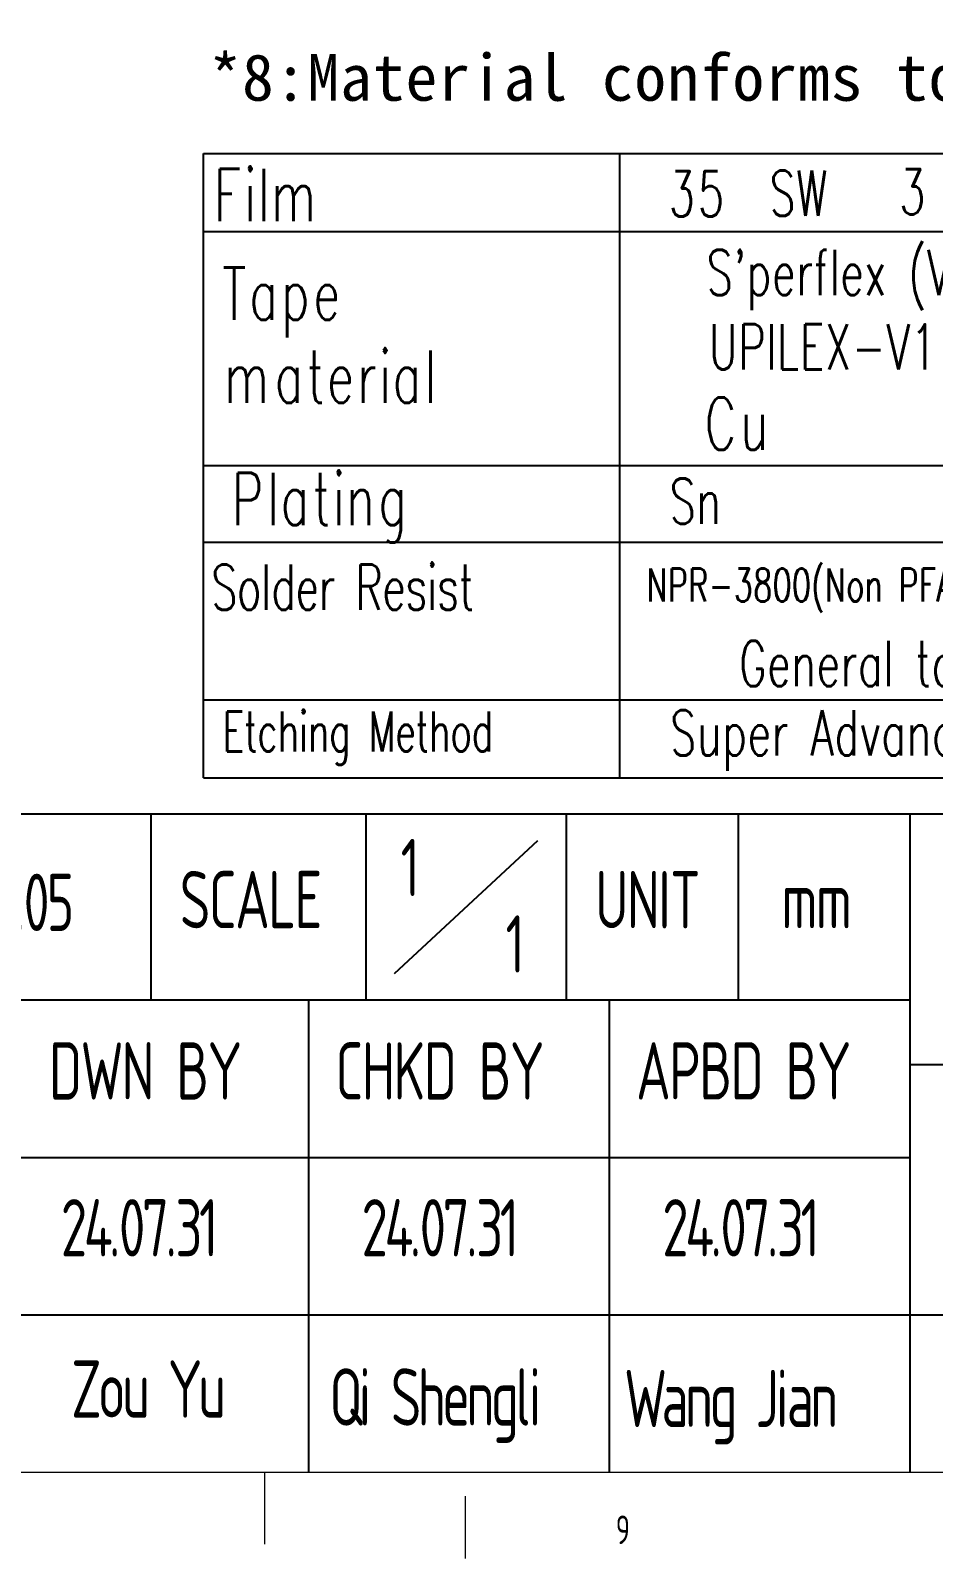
# Model space of a CAD drawing. Extents: x 10 to 206, y -65 to 73.
# Drawn here: x 146.22 to 167.96, y -65.4 to -28.62 of the extents above; entities that cross this region are included whole.
import ezdxf

# ---------------------------------------------------------------- set-up
doc = ezdxf.new("R2010")
doc.units = 0
doc.header["$LTSCALE"] = 0.5
for name, color, linetype in [('08 Dimension&pin assignment', 7, 'Continuous'), ('TIT', 7, 'Continuous'), ('TXT', 7, 'Continuous')]:
    doc.layers.add(name, color=color, linetype=linetype)
doc.layers.add('FRAME', color=7, linetype='Continuous', lineweight=0)
doc.styles.add('CHINA', font='')
doc.styles.add('high0.5', font='iso.shx', dxfattribs={"bigfont": 'AllInOneBig.shx'})
doc.styles.add('TEXT', font='romans.shx', dxfattribs={"bigfont": 'AllInOneBig.shx'})
doc.styles.get('CHINA').set_extended_font_data('DFKai-SB')

msp = doc.modelspace()

# ---------------------------------------------------------------- linework, layer by layer
at = {"layer": 'FRAME'}
msp.add_lwpolyline([(203.57251326, -63.33346918), (13.96153154, -63.33346919), (13.96153154, 71.15685637), (203.57251325, 71.15685637)], close=True, dxfattribs=at)
for points in [[(151.86042805, -65.05720536), (151.86042805, -63.33346918)], [(156.68688868, -65.40195259), (156.68688868, -63.9018018)]]:
    msp.add_lwpolyline(points, dxfattribs=at)
at = {"layer": 'TIT', "linetype": 'Continuous'}
for p, q in [((150.38057819, -46.60854268), (150.38057819, -31.57680535)), ((150.38057819, -31.57680535), (202.67849765, -31.57680535)), ((160.40173641, -46.60854268), (160.40173641, -31.57680535)), ((150.38057819, -33.45577252), (202.67849765, -33.45577252)), ((150.38057819, -39.09267402), (202.67849765, -39.09267402)), ((150.38057819, -40.93304138), (179.81773046, -40.93304138)), ((150.38057819, -44.72957552), (202.67849765, -44.72957552)), ((150.38057819, -46.60854268), (202.67849765, -46.60854268))]:
    msp.add_line(p, q, dxfattribs=at)
at = {"layer": 'TIT'}
for points in [[(138.43617967, -63.33346918), (138.43617967, -47.47509639), (203.57251326, -47.47509639)], [(149.12335183, -51.95681044), (149.12335183, -47.47509639)], [(154.29456036, -51.95681044), (154.29456036, -47.47509639)], [(159.12102164, -51.95681044), (159.12102164, -47.47509639)], [(163.25798846, -51.95681044), (163.25798846, -47.47509639)], [(167.39495001, -63.33346918), (167.39495001, -47.47509639)], [(154.98405482, -51.31656558), (158.43152717, -48.11534125)], [(138.43618756, -51.95681044), (167.39495001, -51.95681044)], [(152.91556616, -63.33346918), (152.91556616, -51.95681044)], [(160.15525808, -63.33346918), (160.15525808, -51.95681044)], [(167.39495001, -53.508173), (203.57251326, -53.508173)], [(138.43618493, -55.74903002), (167.39495001, -55.74903002)], [(138.4361823, -59.5412496), (167.39495001, -59.5412496), (203.57251326, -59.5412496)]]:
    msp.add_lwpolyline(points, dxfattribs=at)

# ---------------------------------------------------------------- texts
at = {"layer": '08 Dimension&pin assignment', "color": 2, "linetype": 'Continuous', "insert": (150.52335632, -30.67877217), "char_height": 1.122, "width": 49.831967232, "attachment_point": 7, "style": 'CHINA'}
msp.add_mtext('{\\T1.0313;*8:Material conforms to ROHS and Halogen free.}', dxfattribs=at)
at = {"layer": 'FRAME', "insert": (160.30675503, -65.05718563), "char_height": 0.6894944694, "attachment_point": 7, "style": 'high0.5'}
msp.add_mtext('{\\T0.95;\\W0.75;9}', dxfattribs=at)
at = {"layer": 'TIT', "linetype": 'Continuous', "attachment_point": 7, "style": 'TEXT'}
for s, insert, char_height in [('{\\T1.125;\\W0.666667;Film}', (150.634441, -33.2095547), 1.2609254822), ('{\\T1.125;\\W0.666667;Tape}', (150.83466826, -36.00716686), 1.2609254822), ('{\\T1.125;\\W0.666667; material}', (150.23265293, -37.58332371), 1.2609254822), ('{\\T1.125;\\W0.666667;Plating}', (151.06461682, -40.94678023), 1.2609254822), ('{\\T0.984375;\\W0.666667;Solder Resist}', (150.57212574, -42.56722502), 1.0915474323), ('{\\T0.984375;\\W0.666667;Etching Method}', (150.84397248, -46.29297719), 0.9598089491)]:
    msp.add_mtext(s, dxfattribs=dict(at, insert=insert, char_height=char_height))
at = {"layer": 'TIT', "char_height": 1.3789889388, "attachment_point": 7, "style": 'high0.5'}
for s, insert in [('{\\T0.95;\\W0.75;SCALE}', (149.81284104, -50.23305059)), ('{\\T0.95;\\W0.75;UNIT}', (159.81053584, -50.23305059)), ('{\\T0.95;\\W0.75;DWN BY}', (146.66220467, -54.35519541)), ('{\\T0.95;\\W0.75;CHKD BY}', (153.55717567, -54.35519541)), ('{\\T0.95;\\W0.75;APBD BY}', (160.79686234, -54.35519541))]:
    msp.add_mtext(s, dxfattribs=dict(at, insert=insert))
at = {"layer": 'TXT', "linetype": 'Continuous', "attachment_point": 7, "style": 'TEXT'}
for s, insert, char_height in [('{\\T1.03125;\\W0.666667;SW}', (164.00939244, -33.08172226), 1.0915474323), ('{\\Fromans,bigfont|c134;\\W0.66667;\\T1.0313;3}', (167.13499654, -33.0474483), 1.0915474323), ('{\\Fromans,bigfont|c134;\\W0.66667;\\T1.125;35}', (161.58681486, -33.09738005), 1.0915474323), ("{\\T1.0313;\\W0.66667;\\Fromans,bigfont|c0;\\C2;S'perflex (VS-grade)}", (162.49577204, -35.35418487), 1.09152648), ('{\\Fromans,bigfont|c134;\\W0.66667;\\T1.0313;UPILEX-V1}', (162.55157794, -36.78037005), 1.0915474323), ('{\\T1.125;\\W0.666667;Cu}', (162.44941459, -38.71279252), 1.2609254822), ('{\\W0.66667;\\T1.03125;Sn}', (161.60571764, -40.49217038), 1.0915474323)]:
    msp.add_mtext(s, dxfattribs=dict(at, insert=insert, char_height=char_height))
at = {"layer": 'TXT', "color": 7, "linetype": 'Continuous', "attachment_point": 7, "style": 'TEXT'}
for s, insert, char_height in [('{\\T1.0313;\\W0.66667;\\Fromans,bigfont|c0;\\C2;NPR-3800(Non PFAS)}', (161.05202862, -42.62919244), 0.792), ('{\\W0.66667;\\T1.0313;General tolerance:%%P0.15mm}', (163.2780068, -44.40568113), 1.0915474323)]:
    msp.add_mtext(s, dxfattribs=dict(at, insert=insert, char_height=char_height))
at = {"layer": 'TXT', "color": 2, "linetype": 'Continuous', "insert": (161.61795832, -46.43830519), "char_height": 1.0915474323, "attachment_point": 7, "style": 'TEXT'}
msp.add_mtext('{\\T1.0313;\\W0.66667;\\C256;Super Advanced New Etching}', dxfattribs=at)
at = {"layer": 'TXT', "char_height": 1.3789889388, "attachment_point": 7, "style": 'high0.5'}
for s, insert in [('{\\Fiso,chineset|c134;\\W0.75;\\T0.87088;1}', (155.12904661, -49.4580124)), ('{\\T0.892604;\\W0.731708;%%p0.05}', (144.71135483, -50.29685248)), ('{\\T0.95;\\W0.75;mm}', (164.29225383, -50.23305059)), ('{\\T0.870833;\\W0.75;1}', (157.65522122, -51.29952292)), ('{\\T0.87088;\\W0.75;\\Fiso,chineset|c0;24.07.31}', (146.94734621, -58.13102129)), ('{\\T0.87088;\\W0.75;\\Fiso,chineset|c0;24.07.31}', (154.18703814, -58.13102129)), ('{\\T0.87088;\\W0.75;\\Fiso,chineset|c0;24.07.31}', (161.42673007, -58.13102129)), ('{\\T0.87088;\\W0.75;\\Fiso,chineset|c0;Zou Yu}', (147.19763345, -62.01199885)), ('{\\T0.87088;\\W0.75;\\Fiso,chineset|c0;Qi Shengli}', (153.41130878, -62.62011465)), ('{\\Fiso,chineset|c134;\\W0.75;\\T0.87088;Wang Jian}', (160.50648567, -62.65678281))]:
    msp.add_mtext(s, dxfattribs=dict(at, insert=insert))

doc.saveas('drawing.dxf')
